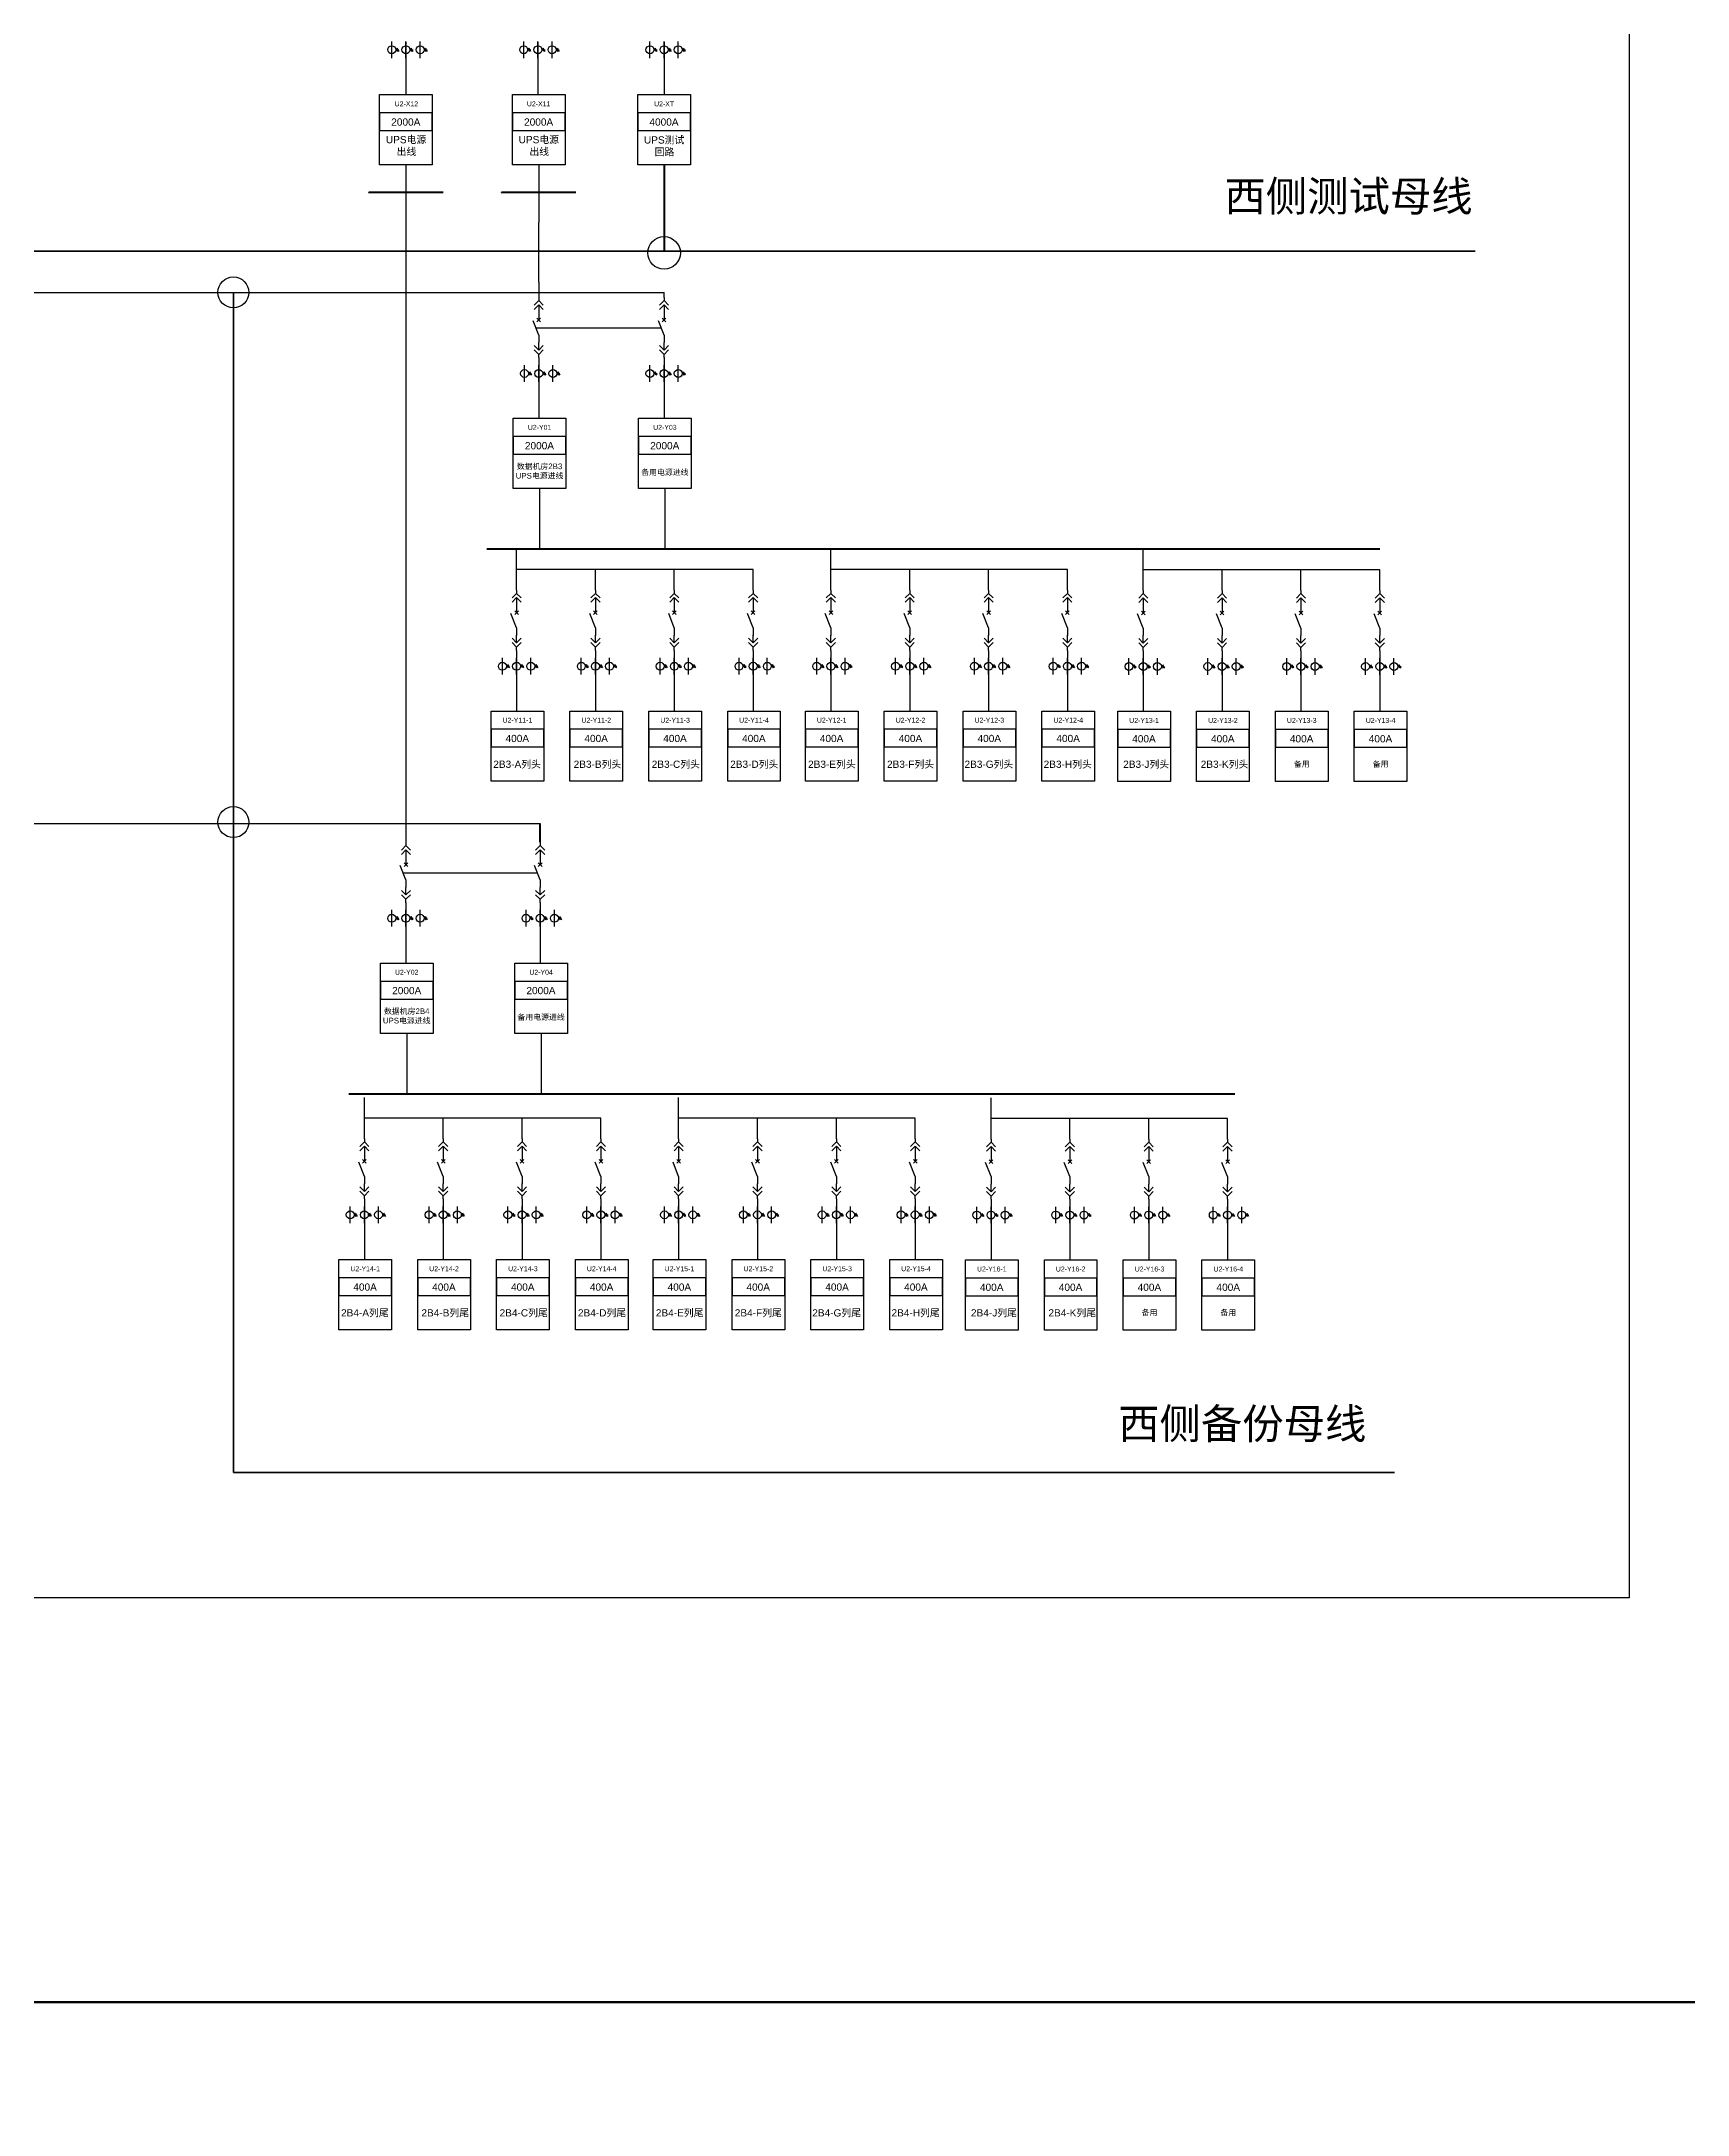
# Model space of a CAD drawing. Header units: millimetres. Extents: x -3460 to -460, y 6070 to 9130.
# Drawn here: x -1641 to -1478.1, y 7298.9 to 7504 of the extents above; entities that cross this region are included whole.
import ezdxf
from ezdxf.enums import TextEntityAlignment as Align

# ---------------------------------------------------------------- set-up
doc = ezdxf.new("R2010")
doc.units = ezdxf.units.MM
doc.header["$LTSCALE"] = 1000
doc.header["$MEASUREMENT"] = 0
doc.linetypes.add('HIDDEN', pattern=[0.375, 0.25, -0.125])
doc.styles.get("Standard").update_dxf_attribs({"font": 'arial.ttf'})

# ---------------------------------------------------------------- blocks, each defined once
blk = doc.blocks.new('A$C03DD39B5')
for p, q in [((417, 475), (283, 392)), ((417, 422), (283, 339)), ((350, 333), (350, 467))]:
    blk.add_line(p, q)
blk.add_lwpolyline([(700, 167), (0, 167)])
blk.add_circle((350, 167), 167)
blk = doc.blocks.new('DYDQAA05')
at = {"color": 0}
blk.add_lwpolyline([(0, 0), (0, -7)], dxfattribs=at)
blk = doc.blocks.new('DYDQAA03')
at = {"color": 0}
for points in [[(0, 0), (0, -1.5)], [(-2.12, -3.62), (0, -1.5)], [(-2.12, -5.62), (0, -3.5)], [(2.12, -3.62), (0, -1.5)], [(2.12, -5.62), (0, -3.5)], [(0, -3.5), (0, -7)]]:
    blk.add_lwpolyline(points, dxfattribs=at)
blk = doc.blocks.new('DYDQAA09')
at = {"color": 0}
blk.add_lwpolyline([(0, 0), (0, -3.5)], dxfattribs=at)
blk.add_lwpolyline([(0, 0), (0, -3.5)], dxfattribs=at)
blk.add_lwpolyline([(0, 0), (0, -3.5)], dxfattribs=at)
blk.add_lwpolyline([(0, 0), (0, -3.5)], dxfattribs=at)
blk.add_lwpolyline([(0, 0), (0, -3.5)], dxfattribs=at)
blk.add_lwpolyline([(0, 0), (0, -3.5)], dxfattribs=at)
blk.add_lwpolyline([(0, 0), (0, -3.5)], dxfattribs=at)
blk.add_lwpolyline([(0, 0), (0, -3.5)], dxfattribs=at)
blk.add_lwpolyline([(0, 0), (0, -3.5)], dxfattribs=at)
blk = doc.blocks.new('DYDQ0201')
at = {"color": 0}
for points in [[(0.86, -0.86), (-0.86, 0.86)], [(-0.86, -0.86), (0.86, 0.86)], [(0, -7), (-2.61, -0.37)]]:
    blk.add_lwpolyline(points, dxfattribs=at)
blk = doc.blocks.new('DYDQAA04')
at = {"color": 0}
for points in [[(0, -3.5), (0, 0)], [(-2.12, -1.38), (0, -3.5)], [(-2.12, -3.38), (0, -5.5)], [(2.12, -1.38), (0, -3.5)], [(2.12, -3.38), (0, -5.5)], [(0, -7), (0, -5.5)]]:
    blk.add_lwpolyline(points, dxfattribs=at)

msp = doc.modelspace()

# ---------------------------------------------------------------- linework, layer by layer
for p, q in [((-1604.93, 7503.91, -11960.61), (-1604.93, 7502.27, -11960.61)), ((-1591.87, 7503.91, -11960.61), (-1591.87, 7502.27, -11960.61)), ((-1579.39, 7503.91, -11960.61), (-1579.39, 7502.27, -11960.61)), ((-1604.93, 7502.27, -11960.61), (-1604.93, 7498.71, -11960.61)), ((-1591.87, 7502.27, -11960.61), (-1591.87, 7498.71, -11960.61)), ((-1579.39, 7502.27, -11960.61), (-1579.39, 7498.71, -11960.61)), ((-1604.93, 7491.75, -11960.61), (-1604.93, 7486.03, -11960.61)), ((-1591.79, 7491.75, -11992.1), (-1591.79, 7486.03, -11992.1)), ((-1604.93, 7486.03, -13343.89), (-1604.93, 7424.74, -13343.89)), ((-1591.79, 7480.13, -14728.2), (-1591.79, 7486.03, -13344.92)), ((-1591.79, 7471.89, -12526.98), (-1591.79, 7470.25, -12526.98)), ((-1591.79, 7470.25, -12526.98), (-1591.79, 7466.68, -12526.98)), ((-1591.71, 7459.73, -12558.47), (-1591.71, 7453.75, -12086.92)), ((-1593.98, 7449.68, -13470.2), (-1593.98, 7453.75, -12086.92)), ((-1562.89, 7449.68, -13470.2), (-1562.89, 7453.75, -12086.92)), ((-1531.99, 7449.65, -13470.2), (-1531.99, 7453.72, -12086.92)), ((-1586.18, 7451.71, -12086.92), (-1593.98, 7451.71, -12778.56)), ((-1586.18, 7449.68, -12086.92), (-1586.18, 7451.71, -12086.92)), ((-1578.38, 7451.71, -11395.29), (-1586.18, 7451.71, -12086.92)), ((-1578.38, 7449.68, -11395.29), (-1578.38, 7451.71, -11395.29)), ((-1570.58, 7451.71, -10703.65), (-1578.38, 7451.71, -11395.29)), ((-1570.58, 7449.68, -10703.65), (-1570.58, 7451.71, -10703.65)), ((-1555.09, 7451.71, -12086.92), (-1562.89, 7451.71, -12778.56)), ((-1555.09, 7449.68, -12086.92), (-1555.09, 7451.71, -12086.92)), ((-1547.29, 7451.71, -11395.29), (-1555.09, 7451.71, -12086.92)), ((-1547.29, 7449.68, -11395.29), (-1547.29, 7451.71, -11395.29)), ((-1539.49, 7451.71, -10703.65), (-1547.29, 7451.71, -11395.29)), ((-1539.49, 7449.68, -10703.65), (-1539.49, 7451.71, -10703.65)), ((-1524.19, 7451.69, -12086.92), (-1531.99, 7451.69, -12778.56)), ((-1524.19, 7449.65, -12086.92), (-1524.19, 7451.69, -12086.92)), ((-1516.39, 7451.69, -11395.29), (-1524.19, 7451.69, -12086.92)), ((-1516.39, 7449.65, -11395.29), (-1516.39, 7451.69, -11395.29)), ((-1508.59, 7451.69, -10703.65), (-1516.39, 7451.69, -11395.29)), ((-1508.59, 7449.65, -10703.65), (-1508.59, 7451.69, -10703.65)), ((-1593.98, 7442.93, -11268.99), (-1593.98, 7441.29, -11268.99)), ((-1586.18, 7442.93, -9885.71), (-1586.18, 7441.29, -9885.71)), ((-1578.38, 7442.93, -9194.07), (-1578.38, 7441.29, -9194.07)), ((-1570.58, 7442.93, -8502.43), (-1570.58, 7441.29, -8502.43)), ((-1562.89, 7442.93, -11268.99), (-1562.89, 7441.29, -11268.99)), ((-1555.09, 7442.93, -9885.71), (-1555.09, 7441.29, -9885.71)), ((-1547.29, 7442.93, -9194.07), (-1547.29, 7441.29, -9194.07)), ((-1539.49, 7442.93, -8502.43), (-1539.49, 7441.29, -8502.43)), ((-1531.99, 7442.9, -11268.99), (-1531.99, 7441.26, -11268.99)), ((-1524.19, 7442.9, -9885.71), (-1524.19, 7441.26, -9885.71)), ((-1516.39, 7442.9, -9194.07), (-1516.39, 7441.26, -9194.07)), ((-1508.59, 7442.9, -8502.43), (-1508.59, 7441.26, -8502.43)), ((-1593.98, 7441.29, -11268.99), (-1593.98, 7437.72, -11268.99)), ((-1586.18, 7441.29, -9885.71), (-1586.18, 7437.72, -9885.71)), ((-1578.38, 7441.29, -9194.07), (-1578.38, 7437.72, -9194.07)), ((-1570.58, 7441.29, -8502.43), (-1570.58, 7437.72, -8502.43)), ((-1562.89, 7441.29, -11268.99), (-1562.89, 7437.72, -11268.99)), ((-1555.09, 7441.29, -9885.71), (-1555.09, 7437.72, -9885.71)), ((-1547.29, 7441.29, -9194.07), (-1547.29, 7437.72, -9194.07)), ((-1539.49, 7441.29, -8502.43), (-1539.49, 7437.72, -8502.43)), ((-1531.99, 7441.26, -11268.99), (-1531.99, 7437.7, -11268.99)), ((-1524.19, 7441.26, -9885.71), (-1524.19, 7437.7, -9885.71)), ((-1516.39, 7441.26, -9194.07), (-1516.39, 7437.7, -9194.07)), ((-1508.59, 7441.26, -8502.43), (-1508.59, 7437.7, -8502.43)), ((-1604.93, 7417.99, -11142.68), (-1604.93, 7416.35, -11142.68)), ((-1604.93, 7416.35, -11142.68), (-1604.93, 7412.79, -11142.68)), ((-1604.85, 7405.83, -11174.16), (-1604.85, 7399.85, -10702.62)), ((-1609.04, 7395.41, -34906.23), (-1609.04, 7399.48, -33522.95)), ((-1577.95, 7395.41, -34906.23), (-1577.95, 7399.48, -33522.95)), ((-1547.05, 7395.38, -34906.23), (-1547.05, 7399.45, -33522.95)), ((-1601.24, 7397.44, -33522.95), (-1609.04, 7397.44, -34214.59)), ((-1601.24, 7395.41, -33522.95), (-1601.24, 7397.44, -33522.95)), ((-1593.44, 7397.44, -32831.31), (-1601.24, 7397.44, -33522.95)), ((-1593.44, 7395.41, -32831.31), (-1593.44, 7397.44, -32831.31)), ((-1585.64, 7397.44, -32139.68), (-1593.44, 7397.44, -32831.31)), ((-1585.64, 7395.41, -32139.68), (-1585.64, 7397.44, -32139.68)), ((-1570.15, 7397.44, -33522.95), (-1577.95, 7397.44, -34214.59)), ((-1570.15, 7395.41, -33522.95), (-1570.15, 7397.44, -33522.95)), ((-1562.35, 7397.44, -32831.31), (-1570.15, 7397.44, -33522.95)), ((-1562.35, 7395.41, -32831.31), (-1562.35, 7397.44, -32831.31)), ((-1554.55, 7397.44, -32139.68), (-1562.35, 7397.44, -32831.31)), ((-1554.55, 7395.41, -32139.68), (-1554.55, 7397.44, -32139.68)), ((-1539.25, 7397.42, -33522.95), (-1547.05, 7397.42, -34214.59)), ((-1539.25, 7395.38, -33522.95), (-1539.25, 7397.42, -33522.95)), ((-1531.45, 7397.42, -32831.31), (-1539.25, 7397.42, -33522.95)), ((-1531.45, 7395.38, -32831.31), (-1531.45, 7397.42, -32831.31)), ((-1523.65, 7397.42, -32139.68), (-1531.45, 7397.42, -32831.31)), ((-1523.65, 7395.38, -32139.68), (-1523.65, 7397.42, -32139.68)), ((-1609.04, 7388.66, -32705.01), (-1609.04, 7387.02, -32705.01)), ((-1609.04, 7387.02, -32705.01), (-1609.04, 7383.46, -32705.01)), ((-1601.24, 7388.66, -31321.74), (-1601.24, 7387.02, -31321.74)), ((-1601.24, 7387.02, -31321.74), (-1601.24, 7383.46, -31321.74)), ((-1593.44, 7388.66, -30630.1), (-1593.44, 7387.02, -30630.1)), ((-1593.44, 7387.02, -30630.1), (-1593.44, 7383.46, -30630.1)), ((-1585.64, 7388.66, -29938.46), (-1585.64, 7387.02, -29938.46)), ((-1585.64, 7387.02, -29938.46), (-1585.64, 7383.46, -29938.46)), ((-1577.95, 7388.66, -32705.01), (-1577.95, 7387.02, -32705.01)), ((-1577.95, 7387.02, -32705.01), (-1577.95, 7383.46, -32705.01)), ((-1570.15, 7388.66, -31321.74), (-1570.15, 7387.02, -31321.74)), ((-1570.15, 7387.02, -31321.74), (-1570.15, 7383.46, -31321.74)), ((-1562.35, 7388.66, -30630.1), (-1562.35, 7387.02, -30630.1)), ((-1562.35, 7387.02, -30630.1), (-1562.35, 7383.46, -30630.1)), ((-1554.55, 7388.66, -29938.46), (-1554.55, 7387.02, -29938.46)), ((-1554.55, 7387.02, -29938.46), (-1554.55, 7383.46, -29938.46)), ((-1547.05, 7388.64, -32705.01), (-1547.05, 7387, -32705.01)), ((-1547.05, 7387, -32705.01), (-1547.05, 7383.43, -32705.01)), ((-1539.25, 7388.64, -31321.74), (-1539.25, 7387, -31321.74)), ((-1539.25, 7387, -31321.74), (-1539.25, 7383.43, -31321.74)), ((-1531.45, 7388.64, -30630.1), (-1531.45, 7387, -30630.1)), ((-1531.45, 7387, -30630.1), (-1531.45, 7383.43, -30630.1)), ((-1523.65, 7388.64, -29938.46), (-1523.65, 7387, -29938.46)), ((-1523.65, 7387, -29938.46), (-1523.65, 7383.43, -29938.46))]:
    msp.add_line(p, q)
at = {"color": 1, "lineweight": 40}
for p, q in [((-1579.39, 7491.75, -11993.12), (-1579.39, 7483.22, -11993.12)), ((-1596.93, 7453.75, -12086.92), (-1508.57, 7453.75, -12086.92)), ((-1610.57, 7399.85, -12085.89), (-1522.94, 7399.85, -12085.89))]:
    msp.add_line(p, q, dxfattribs=at)
at = {"color": 1, "lineweight": 35}
msp.add_line((-1718.75, 7483.22, -2075.92), (-1499.17, 7483.22, -2075.92), dxfattribs=at)
at = {"color": 5, "lineweight": 30}
for p, q in [((-1718.74, 7479.13, -3788.77), (-1579.39, 7479.13, -14728.2)), ((-1731.87, 7426.58, -3866.76), (-1622, 7426.58, -25116.73)), ((-1622, 7426.58, -25116.73), (-1591.65, 7426.58, -13783.96))]:
    msp.add_line(p, q, dxfattribs=at)
at = {"color": 5, "lineweight": 35}
for p, q in [((-1621.99, 7479.05), (-1621.99, 7362.39)), ((-1621.99, 7362.39), (-1507.13, 7362.39))]:
    msp.add_line(p, q, dxfattribs=at)
at = {"color": 5}
for p, q in [((-1579.39, 7478.64, -14728.2), (-1579.39, 7479.13, -14728.2)), ((-1579.39, 7471.89, -12526.98), (-1579.39, 7470.25, -12526.98)), ((-1579.39, 7470.25, -12526.98), (-1579.39, 7466.68, -12526.98)), ((-1579.31, 7459.73, -12558.47), (-1579.31, 7453.75, -12086.92)), ((-1591.65, 7417.99, -11582.74), (-1591.65, 7416.35, -11582.74)), ((-1591.65, 7416.35, -11582.74), (-1591.65, 7412.79, -11582.74)), ((-1591.56, 7405.83, -11614.23), (-1591.56, 7399.85, -11142.69))]:
    msp.add_line(p, q, dxfattribs=at)
at = {"linetype": 'HIDDEN', "ltscale": 2}
for p, q in [((-1592.07, 7475.62, -14728.2), (-1579.67, 7475.62, -14728.2)), ((-1605.21, 7421.72, -13783.96), (-1591.92, 7421.72, -13783.96))]:
    msp.add_line(p, q, dxfattribs=at)
at = {"color": 5, "lineweight": 40}
msp.add_line((-1591.65, 7424.74, -13783.96), (-1591.65, 7426.58, -13783.96), dxfattribs=at)
at = {"lineweight": 80, "ltscale": 0.001071}
for points in [[(-3460, 7790), (-460, 7790), (-460, 7310), (-3460, 7310)], [(-3460, 7310), (-460, 7310), (-460, 6920), (-3460, 6920)]]:
    msp.add_lwpolyline(points, close=True, dxfattribs=at)
at = {"color": 1, "lineweight": 30, "ltscale": 0.002916}
msp.add_lwpolyline([(-1830, 7677.91), (-1483.92, 7677.91), (-1483.92, 7350), (-1830, 7350)], close=True, dxfattribs=at)
for points, elevation in [([(-1607.53, 7498.71), (-1602.32, 7498.71), (-1602.32, 7491.75), (-1607.53, 7491.75)], -11960.61), ([(-1594.4, 7498.71), (-1589.19, 7498.71), (-1589.19, 7491.75), (-1594.4, 7491.75)], -11992.1), ([(-1607.53, 7495.15), (-1602.32, 7495.15), (-1602.32, 7496.89), (-1607.53, 7496.89)], -11960.61), ([(-1594.4, 7495.15), (-1589.19, 7495.15), (-1589.19, 7496.89), (-1594.4, 7496.89)], -11992.1), ([(-1594.32, 7466.68), (-1589.11, 7466.68), (-1589.11, 7459.73), (-1594.32, 7459.73)], -12558.47), ([(-1594.32, 7463.13), (-1589.11, 7463.13), (-1589.11, 7464.87), (-1594.32, 7464.87)], -12558.47), ([(-1596.5, 7437.72), (-1591.29, 7437.72), (-1591.29, 7430.77), (-1596.5, 7430.77)], -11300.47), ([(-1588.7, 7437.72), (-1583.49, 7437.72), (-1583.49, 7430.77), (-1588.7, 7430.77)], -9917.2), ([(-1580.9, 7437.72), (-1575.7, 7437.72), (-1575.7, 7430.77), (-1580.9, 7430.77)], -9225.56), ([(-1573.1, 7437.72), (-1567.9, 7437.72), (-1567.9, 7430.77), (-1573.1, 7430.77)], -8533.92), ([(-1565.41, 7437.72), (-1560.2, 7437.72), (-1560.2, 7430.77), (-1565.41, 7430.77)], -11300.47), ([(-1557.61, 7437.72), (-1552.41, 7437.72), (-1552.41, 7430.77), (-1557.61, 7430.77)], -9917.2), ([(-1549.81, 7437.72), (-1544.61, 7437.72), (-1544.61, 7430.77), (-1549.81, 7430.77)], -9225.56), ([(-1542.02, 7437.72), (-1536.81, 7437.72), (-1536.81, 7430.77), (-1542.02, 7430.77)], -8533.92), ([(-1534.52, 7437.7), (-1529.31, 7437.7), (-1529.31, 7430.74), (-1534.52, 7430.74)], -11300.47), ([(-1526.72, 7437.7), (-1521.51, 7437.7), (-1521.51, 7430.74), (-1526.72, 7430.74)], -9917.2), ([(-1518.92, 7437.7), (-1513.71, 7437.7), (-1513.71, 7430.74), (-1518.92, 7430.74)], -9225.56), ([(-1511.12, 7437.7), (-1505.91, 7437.7), (-1505.91, 7430.74), (-1511.12, 7430.74)], -8533.92), ([(-1596.5, 7434.17), (-1591.29, 7434.17), (-1591.29, 7435.91), (-1596.5, 7435.91)], -11300.47), ([(-1588.7, 7434.17), (-1583.49, 7434.17), (-1583.49, 7435.91), (-1588.7, 7435.91)], -9917.2), ([(-1580.9, 7434.17), (-1575.7, 7434.17), (-1575.7, 7435.91), (-1580.9, 7435.91)], -9225.56), ([(-1573.1, 7434.17), (-1567.9, 7434.17), (-1567.9, 7435.91), (-1573.1, 7435.91)], -8533.92), ([(-1565.41, 7434.17), (-1560.2, 7434.17), (-1560.2, 7435.91), (-1565.41, 7435.91)], -11300.47), ([(-1557.61, 7434.17), (-1552.41, 7434.17), (-1552.41, 7435.91), (-1557.61, 7435.91)], -9917.2), ([(-1549.81, 7434.17), (-1544.61, 7434.17), (-1544.61, 7435.91), (-1549.81, 7435.91)], -9225.56), ([(-1542.02, 7434.17), (-1536.81, 7434.17), (-1536.81, 7435.91), (-1542.02, 7435.91)], -8533.92), ([(-1534.52, 7434.14), (-1529.31, 7434.14), (-1529.31, 7435.88), (-1534.52, 7435.88)], -11300.47), ([(-1526.72, 7434.14), (-1521.51, 7434.14), (-1521.51, 7435.88), (-1526.72, 7435.88)], -9917.2), ([(-1518.92, 7434.14), (-1513.71, 7434.14), (-1513.71, 7435.88), (-1518.92, 7435.88)], -9225.56), ([(-1511.12, 7434.14), (-1505.91, 7434.14), (-1505.91, 7435.88), (-1511.12, 7435.88)], -8533.92), ([(-1607.45, 7412.79), (-1602.24, 7412.79), (-1602.24, 7405.83), (-1607.45, 7405.83)], -11174.16), ([(-1607.45, 7409.23), (-1602.24, 7409.23), (-1602.24, 7410.97), (-1607.45, 7410.97)], -11174.16), ([(-1611.56, 7383.46), (-1606.35, 7383.46), (-1606.35, 7376.5), (-1611.56, 7376.5)], -32736.5), ([(-1603.76, 7383.46), (-1598.55, 7383.46), (-1598.55, 7376.5), (-1603.76, 7376.5)], -31353.23), ([(-1595.96, 7383.46), (-1590.75, 7383.46), (-1590.75, 7376.5), (-1595.96, 7376.5)], -30661.59), ([(-1588.16, 7383.46), (-1582.95, 7383.46), (-1582.95, 7376.5), (-1588.16, 7376.5)], -29969.95), ([(-1580.47, 7383.46), (-1575.26, 7383.46), (-1575.26, 7376.5), (-1580.47, 7376.5)], -32736.5), ([(-1572.67, 7383.46), (-1567.46, 7383.46), (-1567.46, 7376.5), (-1572.67, 7376.5)], -31353.23), ([(-1564.87, 7383.46), (-1559.66, 7383.46), (-1559.66, 7376.5), (-1564.87, 7376.5)], -30661.59), ([(-1557.07, 7383.46), (-1551.86, 7383.46), (-1551.86, 7376.5), (-1557.07, 7376.5)], -29969.95), ([(-1549.57, 7383.43), (-1544.37, 7383.43), (-1544.37, 7376.48), (-1549.57, 7376.48)], -32736.5), ([(-1541.77, 7383.43), (-1536.57, 7383.43), (-1536.57, 7376.48), (-1541.77, 7376.48)], -31353.23), ([(-1533.98, 7383.43), (-1528.77, 7383.43), (-1528.77, 7376.48), (-1533.98, 7376.48)], -30661.59), ([(-1526.18, 7383.43), (-1520.97, 7383.43), (-1520.97, 7376.48), (-1526.18, 7376.48)], -29969.95), ([(-1611.56, 7379.9), (-1606.35, 7379.9), (-1606.35, 7381.64), (-1611.56, 7381.64)], -32736.5), ([(-1603.76, 7379.9), (-1598.55, 7379.9), (-1598.55, 7381.64), (-1603.76, 7381.64)], -31353.23), ([(-1595.96, 7379.9), (-1590.75, 7379.9), (-1590.75, 7381.64), (-1595.96, 7381.64)], -30661.59), ([(-1588.16, 7379.9), (-1582.95, 7379.9), (-1582.95, 7381.64), (-1588.16, 7381.64)], -29969.95), ([(-1580.47, 7379.9), (-1575.26, 7379.9), (-1575.26, 7381.64), (-1580.47, 7381.64)], -32736.5), ([(-1572.67, 7379.9), (-1567.46, 7379.9), (-1567.46, 7381.64), (-1572.67, 7381.64)], -31353.23), ([(-1564.87, 7379.9), (-1559.66, 7379.9), (-1559.66, 7381.64), (-1564.87, 7381.64)], -30661.59), ([(-1557.07, 7379.9), (-1551.86, 7379.9), (-1551.86, 7381.64), (-1557.07, 7381.64)], -29969.95), ([(-1549.57, 7379.88), (-1544.37, 7379.88), (-1544.37, 7381.61), (-1549.57, 7381.61)], -32736.5), ([(-1541.77, 7379.88), (-1536.57, 7379.88), (-1536.57, 7381.61), (-1541.77, 7381.61)], -31353.23), ([(-1533.98, 7379.88), (-1528.77, 7379.88), (-1528.77, 7381.61), (-1533.98, 7381.61)], -30661.59), ([(-1526.18, 7379.88), (-1520.97, 7379.88), (-1520.97, 7381.61), (-1526.18, 7381.61)], -29969.95)]:
    msp.add_lwpolyline(points, close=True, dxfattribs=dict(elevation=elevation))
at = {"color": 1, "elevation": -11993.12}
for points in [[(-1582, 7498.71), (-1576.79, 7498.71), (-1576.79, 7491.75), (-1582, 7491.75)], [(-1582, 7495.15), (-1576.79, 7495.15), (-1576.79, 7496.89), (-1582, 7496.89)]]:
    msp.add_lwpolyline(points, close=True, dxfattribs=at)
at = {"color": 1, "lineweight": 40, "ltscale": 100}
for points, elevation in [([(-1601.24, 7489), (-1608.61, 7489), (-1608.61, 7489)], -22461.63), ([(-1588.11, 7489), (-1595.48, 7489), (-1595.48, 7489)], -22493.12)]:
    msp.add_lwpolyline(points, dxfattribs=dict(at, elevation=elevation))
at = {"color": 5}
for points, elevation in [([(-1581.91, 7466.68), (-1576.71, 7466.68), (-1576.71, 7459.73), (-1581.91, 7459.73)], -12558.47), ([(-1581.91, 7463.13), (-1576.71, 7463.13), (-1576.71, 7464.87), (-1581.91, 7464.87)], -12558.47), ([(-1594.17, 7412.79), (-1588.96, 7412.79), (-1588.96, 7405.83), (-1594.17, 7405.83)], -11614.23), ([(-1594.17, 7409.23), (-1588.96, 7409.23), (-1588.96, 7410.97), (-1594.17, 7410.97)], -11614.23)]:
    msp.add_lwpolyline(points, close=True, dxfattribs=dict(at, elevation=elevation))
at = {"color": 1, "lineweight": 30}
msp.add_circle((-1579.39, 7483.04, -786.45), 1.61, dxfattribs=at)
at = {"color": 5, "lineweight": 30}
for centre in [(-1622, 7479.13, -11383.32), (-1622, 7426.73, -11383.32)]:
    msp.add_circle(centre, 1.53, dxfattribs=at)

# ---------------------------------------------------------------- block references
at = {"linetype": 'Continuous', "xscale": 0.002338875, "yscale": 0.002338875, "zscale": 0.002338875, "rotation": 270}
for p in [(-1606.72, 7503.95, -11960.61), (-1605.32, 7503.95, -11960.61), (-1603.91, 7503.95, -11960.61), (-1593.67, 7503.95, -11960.61), (-1592.26, 7503.95, -11960.61), (-1590.86, 7503.95, -11960.61), (-1581.18, 7503.95, -11960.61), (-1579.78, 7503.95, -11960.61), (-1578.38, 7503.95, -11960.61), (-1593.59, 7471.93, -12526.98), (-1592.18, 7471.93, -12526.98), (-1590.78, 7471.93, -12526.98), (-1595.77, 7442.97, -11268.99), (-1594.37, 7442.97, -11268.99), (-1592.97, 7442.97, -11268.99), (-1587.97, 7442.97, -9885.71), (-1586.57, 7442.97, -9885.71), (-1585.17, 7442.97, -9885.71), (-1580.17, 7442.97, -9194.07), (-1578.77, 7442.97, -9194.07), (-1577.37, 7442.97, -9194.07), (-1572.37, 7442.97, -8502.43), (-1570.97, 7442.97, -8502.43), (-1569.57, 7442.97, -8502.43), (-1564.68, 7442.97, -11268.99), (-1563.28, 7442.97, -11268.99), (-1561.88, 7442.97, -11268.99), (-1556.88, 7442.97, -9885.71), (-1555.48, 7442.97, -9885.71), (-1554.08, 7442.97, -9885.71), (-1549.08, 7442.97, -9194.07), (-1547.68, 7442.97, -9194.07), (-1546.28, 7442.97, -9194.07), (-1541.28, 7442.97, -8502.43), (-1539.88, 7442.97, -8502.43), (-1538.48, 7442.97, -8502.43), (-1533.79, 7442.94, -11268.99), (-1532.38, 7442.94, -11268.99), (-1530.98, 7442.94, -11268.99), (-1525.99, 7442.94, -9885.71), (-1524.58, 7442.94, -9885.71), (-1523.18, 7442.94, -9885.71), (-1518.19, 7442.94, -9194.07), (-1516.78, 7442.94, -9194.07), (-1515.38, 7442.94, -9194.07), (-1510.39, 7442.94, -8502.43), (-1508.98, 7442.94, -8502.43), (-1507.58, 7442.94, -8502.43), (-1606.72, 7418.04, -11142.68), (-1605.32, 7418.04, -11142.68), (-1603.91, 7418.04, -11142.68), (-1610.83, 7388.7, -32705.01), (-1609.43, 7388.7, -32705.01), (-1608.03, 7388.7, -32705.01), (-1603.03, 7388.7, -31321.74), (-1601.63, 7388.7, -31321.74), (-1600.23, 7388.7, -31321.74), (-1595.23, 7388.7, -30630.1), (-1593.83, 7388.7, -30630.1), (-1592.43, 7388.7, -30630.1), (-1587.43, 7388.7, -29938.46), (-1586.03, 7388.7, -29938.46), (-1584.63, 7388.7, -29938.46), (-1579.74, 7388.7, -32705.01), (-1578.34, 7388.7, -32705.01), (-1576.94, 7388.7, -32705.01), (-1571.94, 7388.7, -31321.74), (-1570.54, 7388.7, -31321.74), (-1569.14, 7388.7, -31321.74), (-1564.14, 7388.7, -30630.1), (-1562.74, 7388.7, -30630.1), (-1561.34, 7388.7, -30630.1), (-1556.34, 7388.7, -29938.46), (-1554.94, 7388.7, -29938.46), (-1553.54, 7388.7, -29938.46), (-1548.84, 7388.68, -32705.01), (-1547.44, 7388.68, -32705.01), (-1546.04, 7388.68, -32705.01), (-1541.04, 7388.68, -31321.74), (-1539.64, 7388.68, -31321.74), (-1538.24, 7388.68, -31321.74), (-1533.25, 7388.68, -30630.1), (-1531.84, 7388.68, -30630.1), (-1530.44, 7388.68, -30630.1), (-1525.45, 7388.68, -29938.46), (-1524.04, 7388.68, -29938.46), (-1522.64, 7388.68, -29938.46)]:
    msp.add_blockref('A$C03DD39B5', p, dxfattribs=at)
at = {"xscale": 0.2128954749704126, "yscale": 0.2128954749704126, "zscale": 0.2128954749704126}
for name, p in [('DYDQAA05', (-1591.79, 7480.13, -14728.2)), ('DYDQAA03', (-1591.79, 7478.64, -14728.2)), ('DYDQAA09', (-1591.79, 7477.15, -14728.2)), ('DYDQ0201', (-1591.79, 7476.4, -14728.2)), ('DYDQAA09', (-1591.79, 7474.91, -14728.2)), ('DYDQAA04', (-1591.79, 7474.17, -14728.2)), ('DYDQAA09', (-1591.79, 7472.68, -14728.2)), ('DYDQAA03', (-1593.98, 7449.68, -13470.2)), ('DYDQAA03', (-1586.18, 7449.68, -12086.92)), ('DYDQAA03', (-1578.38, 7449.68, -11395.29)), ('DYDQAA03', (-1570.58, 7449.68, -10703.65)), ('DYDQAA03', (-1562.89, 7449.68, -13470.2)), ('DYDQAA03', (-1555.09, 7449.68, -12086.92)), ('DYDQAA03', (-1547.29, 7449.68, -11395.29)), ('DYDQAA03', (-1539.49, 7449.68, -10703.65)), ('DYDQAA03', (-1531.99, 7449.65, -13470.2)), ('DYDQAA03', (-1524.19, 7449.65, -12086.92)), ('DYDQAA03', (-1516.39, 7449.65, -11395.29)), ('DYDQAA03', (-1508.59, 7449.65, -10703.65)), ('DYDQ0201', (-1593.98, 7447.44, -13470.2)), ('DYDQAA09', (-1593.98, 7448.19, -13470.2)), ('DYDQ0201', (-1586.18, 7447.44, -12086.92)), ('DYDQAA09', (-1586.18, 7448.19, -12086.92)), ('DYDQ0201', (-1578.38, 7447.44, -11395.29)), ('DYDQAA09', (-1578.38, 7448.19, -11395.29)), ('DYDQ0201', (-1570.58, 7447.44, -10703.65)), ('DYDQAA09', (-1570.58, 7448.19, -10703.65)), ('DYDQ0201', (-1562.89, 7447.44, -13470.2)), ('DYDQAA09', (-1562.89, 7448.19, -13470.2)), ('DYDQ0201', (-1555.09, 7447.44, -12086.92)), ('DYDQAA09', (-1555.09, 7448.19, -12086.92)), ('DYDQ0201', (-1547.29, 7447.44, -11395.29)), ('DYDQAA09', (-1547.29, 7448.19, -11395.29)), ('DYDQ0201', (-1539.49, 7447.44, -10703.65)), ('DYDQAA09', (-1539.49, 7448.19, -10703.65)), ('DYDQ0201', (-1531.99, 7447.42, -13470.2)), ('DYDQAA09', (-1531.99, 7448.16, -13470.2)), ('DYDQ0201', (-1524.19, 7447.42, -12086.92)), ('DYDQAA09', (-1524.19, 7448.16, -12086.92)), ('DYDQ0201', (-1516.39, 7447.42, -11395.29)), ('DYDQAA09', (-1516.39, 7448.16, -11395.29)), ('DYDQ0201', (-1508.59, 7447.42, -10703.65)), ('DYDQAA09', (-1508.59, 7448.16, -10703.65)), ('DYDQAA04', (-1593.98, 7445.21, -13470.2)), ('DYDQAA09', (-1593.98, 7445.95, -13470.2)), ('DYDQAA04', (-1586.18, 7445.21, -12086.92)), ('DYDQAA09', (-1586.18, 7445.95, -12086.92)), ('DYDQAA04', (-1578.38, 7445.21, -11395.29)), ('DYDQAA09', (-1578.38, 7445.95, -11395.29)), ('DYDQAA04', (-1570.58, 7445.21, -10703.65)), ('DYDQAA09', (-1570.58, 7445.95, -10703.65)), ('DYDQAA04', (-1562.89, 7445.21, -13470.2)), ('DYDQAA09', (-1562.89, 7445.95, -13470.2)), ('DYDQAA04', (-1555.09, 7445.21, -12086.92)), ('DYDQAA09', (-1555.09, 7445.95, -12086.92)), ('DYDQAA04', (-1547.29, 7445.21, -11395.29)), ('DYDQAA09', (-1547.29, 7445.95, -11395.29)), ('DYDQAA04', (-1539.49, 7445.21, -10703.65)), ('DYDQAA09', (-1539.49, 7445.95, -10703.65)), ('DYDQAA04', (-1531.99, 7445.18, -13470.2)), ('DYDQAA09', (-1531.99, 7445.93, -13470.2)), ('DYDQAA04', (-1524.19, 7445.18, -12086.92)), ('DYDQAA09', (-1524.19, 7445.93, -12086.92)), ('DYDQAA04', (-1516.39, 7445.18, -11395.29)), ('DYDQAA09', (-1516.39, 7445.93, -11395.29)), ('DYDQAA04', (-1508.59, 7445.18, -10703.65)), ('DYDQAA09', (-1508.59, 7445.93, -10703.65)), ('DYDQAA09', (-1593.98, 7443.72, -13470.2)), ('DYDQAA09', (-1586.18, 7443.72, -12086.92)), ('DYDQAA09', (-1578.38, 7443.72, -11395.29)), ('DYDQAA09', (-1570.58, 7443.72, -10703.65)), ('DYDQAA09', (-1562.89, 7443.72, -13470.2)), ('DYDQAA09', (-1555.09, 7443.72, -12086.92)), ('DYDQAA09', (-1547.29, 7443.72, -11395.29)), ('DYDQAA09', (-1539.49, 7443.72, -10703.65)), ('DYDQAA09', (-1531.99, 7443.69, -13470.2)), ('DYDQAA09', (-1524.19, 7443.69, -12086.92)), ('DYDQAA09', (-1516.39, 7443.69, -11395.29)), ('DYDQAA09', (-1508.59, 7443.69, -10703.65)), ('DYDQAA03', (-1604.93, 7424.74, -13343.89)), ('DYDQ0201', (-1604.93, 7422.51, -13343.89)), ('DYDQAA09', (-1604.93, 7423.25, -13343.89)), ('DYDQAA04', (-1604.93, 7420.27, -13343.89)), ('DYDQAA09', (-1604.93, 7421.02, -13343.89)), ('DYDQAA09', (-1604.93, 7418.78, -13343.89)), ('DYDQAA03', (-1609.04, 7395.41, -34906.23)), ('DYDQAA03', (-1601.24, 7395.41, -33522.95)), ('DYDQAA03', (-1593.44, 7395.41, -32831.31)), ('DYDQAA03', (-1585.64, 7395.41, -32139.68)), ('DYDQAA03', (-1577.95, 7395.41, -34906.23)), ('DYDQAA03', (-1570.15, 7395.41, -33522.95)), ('DYDQAA03', (-1562.35, 7395.41, -32831.31)), ('DYDQAA03', (-1554.55, 7395.41, -32139.68)), ('DYDQAA03', (-1547.05, 7395.38, -34906.23)), ('DYDQAA03', (-1539.25, 7395.38, -33522.95)), ('DYDQAA03', (-1531.45, 7395.38, -32831.31)), ('DYDQAA03', (-1523.65, 7395.38, -32139.68)), ('DYDQ0201', (-1609.04, 7393.17, -34906.23)), ('DYDQAA09', (-1609.04, 7393.92, -34906.23)), ('DYDQ0201', (-1601.24, 7393.17, -33522.95)), ('DYDQAA09', (-1601.24, 7393.92, -33522.95)), ('DYDQ0201', (-1593.44, 7393.17, -32831.31)), ('DYDQAA09', (-1593.44, 7393.92, -32831.31)), ('DYDQ0201', (-1585.64, 7393.17, -32139.68)), ('DYDQAA09', (-1585.64, 7393.92, -32139.68)), ('DYDQ0201', (-1577.95, 7393.17, -34906.23)), ('DYDQAA09', (-1577.95, 7393.92, -34906.23)), ('DYDQ0201', (-1570.15, 7393.17, -33522.95)), ('DYDQAA09', (-1570.15, 7393.92, -33522.95)), ('DYDQ0201', (-1562.35, 7393.17, -32831.31)), ('DYDQAA09', (-1562.35, 7393.92, -32831.31)), ('DYDQ0201', (-1554.55, 7393.17, -32139.68)), ('DYDQAA09', (-1554.55, 7393.92, -32139.68)), ('DYDQ0201', (-1547.05, 7393.15, -34906.23)), ('DYDQAA09', (-1547.05, 7393.89, -34906.23)), ('DYDQ0201', (-1539.25, 7393.15, -33522.95)), ('DYDQAA09', (-1539.25, 7393.89, -33522.95)), ('DYDQ0201', (-1531.45, 7393.15, -32831.31)), ('DYDQAA09', (-1531.45, 7393.89, -32831.31)), ('DYDQ0201', (-1523.65, 7393.15, -32139.68)), ('DYDQAA09', (-1523.65, 7393.89, -32139.68)), ('DYDQAA04', (-1609.04, 7390.94, -34906.23)), ('DYDQAA09', (-1609.04, 7391.68, -34906.23)), ('DYDQAA04', (-1601.24, 7390.94, -33522.95)), ('DYDQAA09', (-1601.24, 7391.68, -33522.95)), ('DYDQAA04', (-1593.44, 7390.94, -32831.31)), ('DYDQAA09', (-1593.44, 7391.68, -32831.31)), ('DYDQAA04', (-1585.64, 7390.94, -32139.68)), ('DYDQAA09', (-1585.64, 7391.68, -32139.68)), ('DYDQAA04', (-1577.95, 7390.94, -34906.23)), ('DYDQAA09', (-1577.95, 7391.68, -34906.23)), ('DYDQAA04', (-1570.15, 7390.94, -33522.95)), ('DYDQAA09', (-1570.15, 7391.68, -33522.95)), ('DYDQAA04', (-1562.35, 7390.94, -32831.31)), ('DYDQAA09', (-1562.35, 7391.68, -32831.31)), ('DYDQAA04', (-1554.55, 7390.94, -32139.68)), ('DYDQAA09', (-1554.55, 7391.68, -32139.68)), ('DYDQAA04', (-1547.05, 7390.91, -34906.23)), ('DYDQAA09', (-1547.05, 7391.66, -34906.23)), ('DYDQAA04', (-1539.25, 7390.91, -33522.95)), ('DYDQAA09', (-1539.25, 7391.66, -33522.95)), ('DYDQAA04', (-1531.45, 7390.91, -32831.31)), ('DYDQAA09', (-1531.45, 7391.66, -32831.31)), ('DYDQAA04', (-1523.65, 7390.91, -32139.68)), ('DYDQAA09', (-1523.65, 7391.66, -32139.68)), ('DYDQAA09', (-1609.04, 7389.45, -34906.23)), ('DYDQAA09', (-1601.24, 7389.45, -33522.95)), ('DYDQAA09', (-1593.44, 7389.45, -32831.31)), ('DYDQAA09', (-1585.64, 7389.45, -32139.68)), ('DYDQAA09', (-1577.95, 7389.45, -34906.23)), ('DYDQAA09', (-1570.15, 7389.45, -33522.95)), ('DYDQAA09', (-1562.35, 7389.45, -32831.31)), ('DYDQAA09', (-1554.55, 7389.45, -32139.68)), ('DYDQAA09', (-1547.05, 7389.42, -34906.23)), ('DYDQAA09', (-1539.25, 7389.42, -33522.95)), ('DYDQAA09', (-1531.45, 7389.42, -32831.31)), ('DYDQAA09', (-1523.65, 7389.42, -32139.68))]:
    msp.add_blockref(name, p, dxfattribs=at)
at = {"color": 5, "xscale": 0.2128954749704126, "yscale": 0.2128954749704126, "zscale": 0.2128954749704126}
for name, p in [('DYDQAA03', (-1579.39, 7478.64, -14728.2)), ('DYDQAA09', (-1579.39, 7477.15, -14728.2)), ('DYDQ0201', (-1579.39, 7476.4, -14728.2)), ('DYDQAA09', (-1579.39, 7474.91, -14728.2)), ('DYDQAA04', (-1579.39, 7474.17, -14728.2)), ('DYDQAA09', (-1579.39, 7472.68, -14728.2)), ('DYDQAA03', (-1591.65, 7424.74, -13783.96)), ('DYDQ0201', (-1591.65, 7422.51, -13783.96)), ('DYDQAA09', (-1591.65, 7423.25, -13783.96)), ('DYDQAA04', (-1591.65, 7420.27, -13783.96)), ('DYDQAA09', (-1591.65, 7421.02, -13783.96)), ('DYDQAA09', (-1591.65, 7418.78, -13783.96))]:
    msp.add_blockref(name, p, dxfattribs=at)
at = {"color": 5, "linetype": 'Continuous', "xscale": 0.002338875, "yscale": 0.002338875, "zscale": 0.002338875, "rotation": 270}
for p in [(-1581.18, 7471.93, -12526.98), (-1579.78, 7471.93, -12526.98), (-1578.38, 7471.93, -12526.98), (-1593.44, 7418.04, -11582.74), (-1592.04, 7418.04, -11582.74), (-1590.63, 7418.04, -11582.74)]:
    msp.add_blockref('A$C03DD39B5', p, dxfattribs=at)

# ---------------------------------------------------------------- texts
at = {"lineweight": 0}
for s, height, p in [('U2-X12', 0.49, (-1604.88, 7497.54, -11236.47)), ('U2-X11', 0.49, (-1591.8, 7497.54, -11267.95)), ('2000A', 0.713, (-1604.94, 7495.63, -13343.89)), ('2000A', 0.713, (-1591.8, 7495.63, -13375.38)), ('2000A', 0.713, (-1591.72, 7463.61, -13941.75)), ('400A', 0.713, (-1593.91, 7434.65, -12683.75)), ('400A', 0.713, (-1586.11, 7434.65, -11300.47)), ('400A', 0.713, (-1578.31, 7434.65, -10608.84)), ('400A', 0.713, (-1570.51, 7434.65, -9917.2)), ('400A', 0.713, (-1562.82, 7434.65, -12683.75)), ('400A', 0.713, (-1555.02, 7434.65, -11300.47)), ('400A', 0.713, (-1547.22, 7434.65, -10608.84)), ('400A', 0.713, (-1539.42, 7434.65, -9917.2)), ('400A', 0.713, (-1531.92, 7434.62, -12683.75)), ('400A', 0.713, (-1524.12, 7434.62, -11300.47)), ('400A', 0.713, (-1516.32, 7434.62, -10608.84)), ('400A', 0.713, (-1508.52, 7434.62, -9917.2)), ('2B3-A列头', 0.713, (-1593.93, 7432.1, -6871.61)), ('2B3-B列头', 0.713, (-1585.98, 7432.1, -6871.61)), ('2B3-C列头', 0.713, (-1578.23, 7432.1, -6871.61)), ('2B3-D列头', 0.713, (-1570.47, 7432.1, -6871.61)), ('2B3-E列头', 0.713, (-1562.79, 7432.1, -6871.61)), ('2B3-F列头', 0.713, (-1555.01, 7432.1, -6871.61)), ('2B3-G列头', 0.713, (-1547.26, 7432.1, -31353.23)), ('2B3-H列头', 0.713, (-1539.46, 7432.1, -31353.23)), ('2B3-J列头', 0.713, (-1531.7, 7432.1, -6871.61)), ('2B3-K列头', 0.713, (-1523.95, 7432.1, -6871.61)), ('2000A', 0.713, (-1604.85, 7409.71, -12557.44)), ('400A', 0.713, (-1608.97, 7380.38, -34119.78)), ('400A', 0.713, (-1601.17, 7380.38, -32736.5)), ('400A', 0.713, (-1593.37, 7380.38, -32044.86)), ('400A', 0.713, (-1585.57, 7380.38, -31353.23)), ('400A', 0.713, (-1577.88, 7380.38, -34119.78)), ('400A', 0.713, (-1570.08, 7380.38, -32736.5)), ('400A', 0.713, (-1562.28, 7380.38, -32044.86)), ('400A', 0.713, (-1554.48, 7380.38, -31353.23)), ('400A', 0.713, (-1546.98, 7380.36, -34119.78)), ('400A', 0.713, (-1539.18, 7380.36, -32736.5)), ('400A', 0.713, (-1531.38, 7380.36, -32044.86)), ('400A', 0.713, (-1523.58, 7380.36, -31353.23)), ('2B4-A列尾', 0.713, (-1608.99, 7377.83, -28307.63)), ('2B4-B列尾', 0.713, (-1601.04, 7377.83, -28307.63)), ('2B4-C列尾', 0.713, (-1593.28, 7377.83, -28307.63)), ('2B4-D列尾', 0.713, (-1585.53, 7377.83, -28307.63)), ('2B4-E列尾', 0.713, (-1577.85, 7377.83, -28307.63)), ('2B4-F列尾', 0.713, (-1570.07, 7377.83, -28307.63)), ('2B4-G列尾', 0.713, (-1562.32, 7377.83, -52789.26)), ('2B4-H列尾', 0.713, (-1554.51, 7377.83, -52789.26)), ('2B4-J列尾', 0.713, (-1546.76, 7377.83, -28307.63)), ('2B4-K列尾', 0.713, (-1539.01, 7377.83, -28307.63))]:
    msp.add_text(s, height=height, dxfattribs=at).set_placement(p, align=Align.CENTER)
at = {"color": 1, "lineweight": 0}
for s, height, p in [('U2-XT', 0.49, (-1579.39, 7497.54, -11268.98)), ('4000A', 0.713, (-1579.4, 7495.63, -13376.4))]:
    msp.add_text(s, height=height, dxfattribs=at).set_placement(p, align=Align.CENTER)
at = {"color": 5, "lineweight": 0}
for p in [(-1579.32, 7463.61, -13941.75), (-1591.57, 7409.71, -12997.51)]:
    msp.add_text('2000A', height=0.713, dxfattribs=at).set_placement(p, align=Align.CENTER)
at = {"width": 5.2091}
for s, insert, char_height, attachment_point in [('\\pi0.62243;UPS{\\fSimSun|b0|i0|c134|p2;电源\\P\\pi1.68468;出线}', (-1607.53, 7494.6, -14538.56), 0.7128, 1), ('\\pi0.62243;UPS{\\fSimSun|b0|i0|c134|p2;电源\\P\\pi1.68468;出线}', (-1594.4, 7494.6, -13281.59), 0.7128, 1), ('U2-Y01', (-1591.71, 7465.78, -12558.47), 0.49, 5), ('{\\fSimSun|b0|i0|c134|p2;\\H0.78125x;数据机房\\fArial|b0|i0|c0|p34;2B3 \\PUPS\\fSimSun|b0|i0|c134|p2;电源进线\\P}', (-1591.71, 7461.43, -12558.47), 0.7128, 5), ('U2-Y11-1', (-1593.9, 7436.81, -11300.47), 0.49, 5), ('U2-Y11-2', (-1586.1, 7436.81, -9917.2), 0.49, 5), ('U2-Y11-3', (-1578.3, 7436.81, -9225.56), 0.49, 5), ('U2-Y11-4', (-1570.5, 7436.81, -8533.92), 0.49, 5), ('U2-Y12-1', (-1562.81, 7436.81, -11300.47), 0.49, 5), ('U2-Y12-2', (-1555.01, 7436.81, -9917.2), 0.49, 5), ('U2-Y12-3', (-1547.21, 7436.81, -9225.56), 0.49, 5), ('U2-Y12-4', (-1539.41, 7436.81, -8533.92), 0.49, 5), ('U2-Y13-1', (-1531.91, 7436.79, -11300.47), 0.49, 5), ('U2-Y13-2', (-1524.11, 7436.79, -9917.2), 0.49, 5), ('U2-Y13-3', (-1516.31, 7436.79, -9225.56), 0.49, 5), ('U2-Y13-4', (-1508.51, 7436.79, -8533.92), 0.49, 5), ('{\\fSimSun|b0|i0|c134|p2;\\H0.78125x;备用\\P}', (-1516.31, 7432.44, -9225.56), 0.7128, 5), ('{\\fSimSun|b0|i0|c134|p2;\\H0.78125x;备用\\P}', (-1508.51, 7432.44, -8533.92), 0.7128, 5), ('U2-Y02', (-1604.85, 7411.88, -10703.64), 0.49, 5), ('{\\fSimSun|b0|i0|c134|p2;数据机房}2B4\\PUPS{\\fSimSun|b0|i0|c134|p2;电源进线\\P}', (-1604.85, 7407.53, -12463.65), 0.5569, 5), ('U2-Y14-1', (-1608.96, 7382.55, -32736.5), 0.49, 5), ('U2-Y14-2', (-1601.16, 7382.55, -31353.23), 0.49, 5), ('U2-Y14-3', (-1593.36, 7382.55, -30661.59), 0.49, 5), ('U2-Y14-4', (-1585.56, 7382.55, -29969.95), 0.49, 5), ('U2-Y15-1\\P', (-1577.87, 7382.55, -32736.5), 0.49, 5), ('U2-Y15-2\\P', (-1570.07, 7382.55, -31353.23), 0.49, 5), ('U2-Y15-3\\P', (-1562.27, 7382.55, -30661.59), 0.49, 5), ('U2-Y15-4\\P', (-1554.47, 7382.55, -29969.95), 0.49, 5), ('U2-Y16-1\\P', (-1546.97, 7382.52, -32736.5), 0.49, 5), ('U2-Y16-2\\P', (-1539.17, 7382.52, -31353.23), 0.49, 5), ('U2-Y16-3\\P', (-1531.37, 7382.52, -30661.59), 0.49, 5), ('U2-Y16-4\\P', (-1523.57, 7382.52, -29969.95), 0.49, 5), ('{\\fSimSun|b0|i0|c134|p2;\\H0.78125x;备用\\P}', (-1531.37, 7378.18, -30661.59), 0.7128, 5), ('{\\fSimSun|b0|i0|c134|p2;\\H0.78125x;备用\\P}', (-1523.57, 7378.18, -29969.95), 0.7128, 5)]:
    msp.add_mtext(s, dxfattribs=dict(at, insert=insert, char_height=char_height, attachment_point=attachment_point))
at = {"color": 1, "attachment_point": 1}
for s, insert, char_height, width in [('\\pi0.62044;UPS{\\fSimSun|b0|i0|c134|p2;测试\\P\\pi1.67472;回路}', (-1582, 7494.57, -11993.12), 0.7128, 5.2091), ('西侧测试母线', (-1523.96, 7490.15, 42858.6), 3, 35.8664)]:
    msp.add_mtext(s, dxfattribs=dict(at, insert=insert, char_height=char_height, width=width))
at = {"color": 5}
for s, insert, char_height, width, attachment_point in [('U2-Y03', (-1579.31, 7465.78, -12558.47), 0.49, 5.2091, 5), ('{\\fSimSun|b0|i0|c134|p2;\\H0.78125x;备用电源进线\\P}', (-1579.31, 7461.31, -12558.47), 0.7128, 5.2091, 5), ('U2-Y04', (-1591.56, 7411.88, -11614.23), 0.49, 5.2091, 5), ('{\\fSimSun|b0|i0|c134|p2;\\H0.78125x;备用电源进线\\P}', (-1591.56, 7407.41, -11614.23), 0.7128, 5.2091, 5), ('西侧备份母线', (-1534.47, 7368.72, 51429.41), 3, 29.75, 1)]:
    msp.add_mtext(s, dxfattribs=dict(at, insert=insert, char_height=char_height, width=width, attachment_point=attachment_point))

doc.saveas('drawing.dxf')
